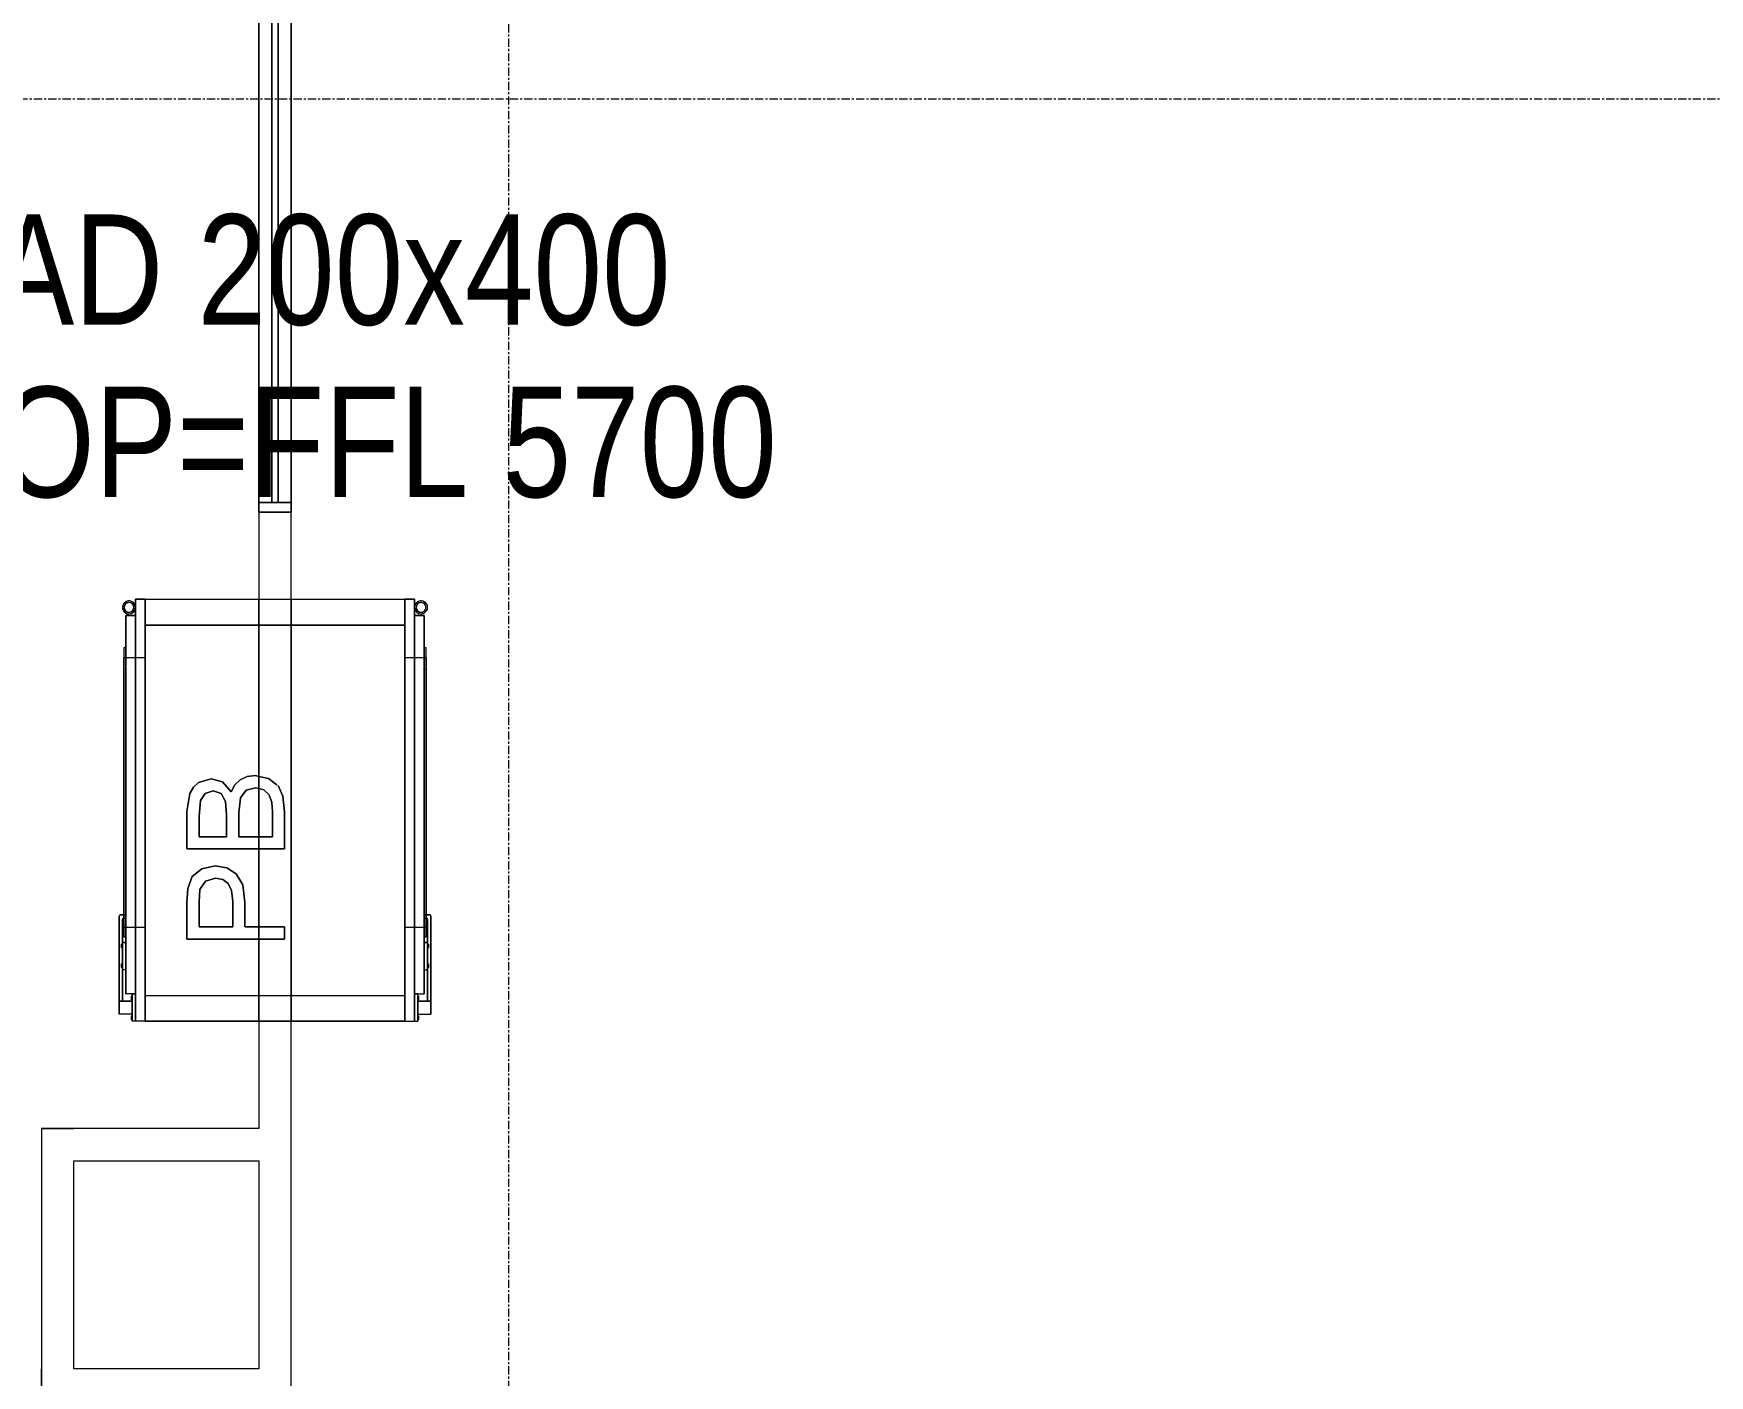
# Model space of a CAD drawing. Header units: millimetres. Extents: x -22227 to 20275, y 15053 to 61060.
# Drawn here: x -5231 to -2649, y 49472 to 51538 of the extents above; entities that cross this region are included whole.
import ezdxf

# ---------------------------------------------------------------- set-up
doc = ezdxf.new("R2010")
doc.units = ezdxf.units.MM
doc.linetypes.add('Grid Line', pattern=[22.225, 12.7, -3.175, 3.175, -3.175])
doc.layers.add('A-GLAZ', color=7, linetype='Continuous', lineweight=9, true_color=0x00007f)
for name, color, linetype, lineweight in [('A-WALL', 7, 'Continuous', 9), ('G-ANNO-TEXT', 7, 'Continuous', 9), ('S-GRID', 7, 'Continuous', 9)]:
    doc.layers.add(name, color=color, linetype=linetype, lineweight=lineweight)
doc.styles.add('Arial_5', font='arial.ttf', dxfattribs={"width": 0.8, "height": 170})

# ---------------------------------------------------------------- blocks, each defined once
blk = doc.blocks.new('AK_OViewTuongPanel - 2000x1200-V17-MẶT BẰNG HỆ THỐNG GIÓ TƯƠI')
at = {"layer": 'A-GLAZ', "color": 9, "true_color": 0xaaaad4}
for p, q in [((-1015, 25), (-1015, -25)), ((-1000, 25), (-1015, 25)), ((-1000, -25), (-1000, 25)), ((1000, 25), (-1000, 25)), ((1000, 5), (-1000, 5)), ((-1000, 5), (-1000, -5)), ((1015, 25), (1000, 25)), ((1000, 25), (1000, -25)), ((1000, -5), (1000, 5)), ((1015, -25), (1015, 25)), ((-1015, -25), (-1000, -25)), ((-1000, -5), (1000, -5)), ((-1000, -25), (1000, -25)), ((1000, -25), (1015, -25))]:
    blk.add_line(p, q, dxfattribs=at)
at = {"layer": 'A-GLAZ', "color": 7, "true_color": 0xececf5}
for p, q in [((-1015, -25), (-1015, 25)), ((-1000, -5), (-1000, 5)), ((-1000, 5), (-1000, -5)), ((1000, 5), (1000, -5)), ((1000, -5), (1000, 5)), ((1015, 25), (1015, -25))]:
    blk.add_line(p, q, dxfattribs=at)
at = {"layer": 'A-GLAZ', "color": 254, "true_color": 0xe0e0ef}
for p, q in [((-1015, 25), (-1000, 25)), ((-1000, 25), (-1000, 5)), ((1000, 25), (1015, 25)), ((1000, 5), (1000, 25)), ((-1000, -25), (-1015, -25)), ((-1000, -5), (-1000, -25)), ((1000, -25), (1000, -5)), ((1015, -25), (1000, -25))]:
    blk.add_line(p, q, dxfattribs=at)
at = {"layer": 'A-GLAZ', "color": 254, "true_color": 0xcccce5}
for p, q in [((-1000, 25), (1000, 25)), ((-1000, 5), (1000, 5)), ((1000, -5), (-1000, -5)), ((1000, -25), (-1000, -25))]:
    blk.add_line(p, q, dxfattribs=at)
blk = doc.blocks.new('Passbox - KT 500x500x400-V32-MẶT BẰNG HỆ THỐNG GIÓ TƯƠI')
at = {"layer": 'A-GLAZ', "color": 254, "true_color": 0xcccce5}
for p, q in [((-294.1, 240), (-314.1, 240)), ((-314.1, 220), (-314.1, 240)), ((-294.1, 240), (-294.1, 235)), ((-294.1, 240), (-163, 240)), ((-245.8, 235), (-294.1, 235)), ((-294.1, 235), (-294.1, 220)), ((-245.8, 235), (-203.4, 235)), ((-245.8, 230), (-245.8, 235)), ((-240.7, 236.3), (-242.1, 236.3)), ((-242.1, 236.3), (-240.7, 236.3)), ((-242.1, 235), (-242.1, 236.3)), ((-240.7, 235), (-242.1, 235)), ((-242.1, 235), (-240.7, 235)), ((-237.9, 236.3), (-240.7, 236.3)), ((-240.7, 236.3), (-237.9, 236.3)), ((-240.7, 235), (-240.7, 236.3)), ((-240.7, 235), (-240.7, 236.3)), ((-237.9, 235), (-240.7, 235)), ((-240.7, 235), (-237.9, 235)), ((-237.9, 236.3), (-236.5, 236.3)), ((-236.5, 236.3), (-237.9, 236.3)), ((-237.9, 236.3), (-237.9, 235)), ((-237.9, 235), (-237.9, 236.3)), ((-237.9, 235), (-236.5, 235)), ((-236.5, 235), (-237.9, 235)), ((-236.5, 235), (-236.5, 236.3)), ((-210.3, 236.3), (-211.8, 236.3)), ((-211.8, 236.3), (-210.3, 236.3)), ((-211.8, 235), (-211.8, 236.3)), ((-210.3, 235), (-211.8, 235)), ((-211.8, 235), (-210.3, 235)), ((-210.3, 236.3), (-207.5, 236.3)), ((-207.5, 236.3), (-210.3, 236.3)), ((-210.3, 236.3), (-210.3, 235)), ((-210.3, 235), (-210.3, 236.3)), ((-210.3, 235), (-207.5, 235)), ((-207.5, 235), (-210.3, 235)), ((-207.5, 236.3), (-206.1, 236.3)), ((-206.1, 236.3), (-207.5, 236.3)), ((-207.5, 235), (-207.5, 236.3)), ((-207.5, 235), (-207.5, 236.3)), ((-207.5, 235), (-206.1, 235)), ((-206.1, 235), (-207.5, 235)), ((-206.1, 235), (-206.1, 236.3)), ((-168, 235), (-203.4, 235)), ((-203.4, 235), (-203.4, 230)), ((-180.3, 233), (-193, 233)), ((-178.5, 233), (-180, 233)), ((-180, 233), (-178.5, 233)), ((-166.8, 233), (-177.7, 233)), ((-177.7, 233), (-166.8, 233)), ((-135, 233), (-165.2, 233)), ((-165.2, 233), (-135, 233)), ((-161, 238), (-161, 233)), ((-135, 233), (190, 233)), ((190, 233), (-135, 233)), ((220.2, 233), (190, 233)), ((190, 233), (220.2, 233)), ((232.7, 233), (221.8, 233)), ((221.8, 233), (232.7, 233)), ((235, 233), (233.5, 233)), ((233.5, 233), (235, 233)), ((235, 230.8), (235, 233)), ((248, 233), (235.3, 233)), ((-314.1, 220), (-325, 220)), ((-325, 215), (-325, 220)), ((-282.6, 215), (-325, 215)), ((-325, 200), (-325, 215)), ((-320.7, 220), (-322.1, 220)), ((-322.1, 220), (-320.7, 220)), ((-320.7, 220), (-322.1, 220)), ((-322.1, 220), (-320.7, 220)), ((-317.9, 220), (-320.7, 220)), ((-320.7, 220), (-317.9, 220)), ((-317.9, 220), (-320.7, 220)), ((-320.7, 220), (-317.9, 220)), ((-317.9, 220), (-316.5, 220)), ((-316.5, 220), (-317.9, 220)), ((-317.9, 220), (-316.5, 220)), ((-316.5, 220), (-317.9, 220)), ((-294.1, 220), (-314.1, 220)), ((-282.6, 220), (-294.1, 220)), ((-290.3, 220), (-291.8, 220)), ((-291.8, 220), (-290.3, 220)), ((-290.3, 220), (-291.8, 220)), ((-291.8, 220), (-290.3, 220)), ((-290.3, 220), (-287.5, 220)), ((-287.5, 220), (-290.3, 220)), ((-290.3, 220), (-287.5, 220)), ((-287.5, 220), (-290.3, 220)), ((-287.5, 220), (-286.1, 220)), ((-286.1, 220), (-287.5, 220)), ((-287.5, 220), (-286.1, 220)), ((-286.1, 220), (-287.5, 220)), ((-245.8, 230), (-282.6, 230)), ((-282.6, 220), (-282.6, 230)), ((-282.6, 215), (-282.6, 220)), ((300, 215), (-282.6, 215)), ((-203.4, 230), (-245.8, 230)), ((-193, 230), (-203.4, 230)), ((-195, 230), (-135, 230)), ((-195, 230), (-193, 230)), ((-180, 232.2), (-180, 200)), ((190, 230), (-135, 230)), ((190, 230), (250, 230)), ((235, 200), (235, 230)), ((248, 230), (250, 230)), ((300, 230), (248, 230)), ((300, 230), (300, 215)), ((325, 215), (300, 215)), ((325, 215), (325, 200)), ((-325, 200), (-325, 25)), ((-285, 200), (-285, 25)), ((-285, 200), (-285, 25)), ((285, 200), (285, 25)), ((285, 25), (285, 200)), ((325, 200), (325, 25)), ((-198.5, 25), (-198.5, 135.8)), ((-198.5, 135.8), (-142.7, 135.8)), ((-142.7, 135.8), (-120.2, 134.4)), ((-120.2, 134.4), (-101.9, 127.4)), ((-59.6, 25), (-59.6, 135.8)), ((-59.6, 135.8), (-2.1, 135.8)), ((-2.1, 135.8), (26, 131.4)), ((26, 131.4), (35.5, 125.8)), ((-140.8, 117), (-179.7, 117)), ((-179.7, 117), (-179.7, 65.2)), ((-121.9, 115.7), (-140.8, 117)), ((-109.2, 107.2), (-121.9, 115.7)), ((-104.4, 91.6), (-109.2, 107.2)), ((-101.9, 127.4), (-90, 112.8)), ((-90, 112.8), (-85.5, 92.3)), ((-9, 117), (-40.8, 117)), ((-40.8, 117), (-40.8, 74.6)), ((15.2, 115), (-9, 117)), ((26, 107.8), (15.2, 115)), ((29.8, 95.5), (26, 107.8)), ((35.5, 125.8), (42.7, 117.8)), ((42.7, 117.8), (48.7, 98.5)), ((-112.6, 72.1), (-106.4, 80.5)), ((-106.4, 80.5), (-104.4, 91.6)), ((-85.5, 92.3), (-88.6, 74.5)), ((13.7, 76.3), (25.8, 83.2)), ((25.8, 83.2), (29.8, 95.5)), ((43.6, 80.9), (28.3, 67.6)), ((48.7, 98.5), (43.6, 80.9)), ((-179.7, 65.2), (-140.3, 65.2)), ((-140.3, 65.2), (-123.6, 66.9)), ((-123.6, 66.9), (-112.6, 72.1)), ((-97.7, 59.7), (-114.7, 49.7)), ((-88.6, 74.5), (-97.7, 59.7)), ((-40.8, 74.6), (-6.4, 74.6)), ((-4, 55.8), (-40.8, 55.8)), ((-40.8, 55.8), (-40.8, 25)), ((-6.4, 74.6), (13.7, 76.3)), ((19.3, 53.3), (-4, 55.8)), ((30.9, 44.5), (19.3, 53.3)), ((28.3, 67.6), (39, 62)), ((39, 62), (46.9, 53.5)), ((46.9, 53.5), (51.8, 42.7)), ((-141.4, 46.4), (-179.7, 46.4)), ((-179.7, 46.4), (-179.7, 25)), ((-114.7, 49.7), (-141.4, 46.4)), ((34.5, 29.9), (30.9, 44.5)), ((33.4, 25), (34.5, 29.9)), ((51.8, 42.7), (53.4, 30.1)), ((53.4, 30.1), (52.3, 25)), ((-325, -25), (-325, 25)), ((-198.5, 25), (-198.5, -14.8)), ((-179.7, -14.8), (-179.7, 25)), ((-59.6, 25), (-59.6, -14.8)), ((-40.8, 4), (-40.8, 25)), ((-2.2, 4), (-40.8, 4)), ((11.8, 4.7), (-2.2, 4)), ((23.6, 8.8), (11.8, 4.7)), ((31.5, 17.2), (23.6, 8.8)), ((33.4, 25), (31.5, 17.2)), ((39.3, -2.9), (48.9, 9.8)), ((48.9, 9.8), (52.3, 25)), ((325, 25), (325, -25)), ((-325, -25), (-325, -200)), ((-285, -25), (-285, -200)), ((-285, -25), (-285, -200)), ((-198.5, -14.8), (-179.7, -14.8)), ((-59.6, -14.8), (-2.6, -14.8)), ((-2.6, -14.8), (21.6, -12.2)), ((21.6, -12.2), (38, -4.6)), ((285, -25), (285, -200)), ((285, -200), (285, -25)), ((325, -25), (325, -200)), ((-325, -200), (-325, -215)), ((-180, -200), (-180, -230)), ((235, -232.2), (235, -200)), ((325, -200), (325, -215)), ((-325, -215), (-282.6, -215)), ((-325, -215), (-325, -220)), ((-325, -220), (-314.1, -220)), ((-320.7, -220), (-322.1, -220)), ((-322.1, -220), (-320.7, -220)), ((-320.7, -220), (-322.1, -220)), ((-322.1, -220), (-320.7, -220)), ((-317.9, -220), (-320.7, -220)), ((-320.7, -220), (-317.9, -220)), ((-317.9, -220), (-320.7, -220)), ((-320.7, -220), (-317.9, -220)), ((-317.9, -220), (-316.5, -220)), ((-316.5, -220), (-317.9, -220)), ((-317.9, -220), (-316.5, -220)), ((-316.5, -220), (-317.9, -220)), ((-314.1, -220), (-294.1, -220)), ((-314.1, -220), (-314.1, -240)), ((-294.1, -220), (-294.1, -235)), ((-294.1, -220), (-282.6, -220)), ((-290.3, -220), (-291.8, -220)), ((-291.8, -220), (-290.3, -220)), ((-290.3, -220), (-291.8, -220)), ((-291.8, -220), (-290.3, -220)), ((-290.3, -220), (-287.5, -220)), ((-287.5, -220), (-290.3, -220)), ((-290.3, -220), (-287.5, -220)), ((-287.5, -220), (-290.3, -220)), ((-287.5, -220), (-286.1, -220)), ((-286.1, -220), (-287.5, -220)), ((-287.5, -220), (-286.1, -220)), ((-286.1, -220), (-287.5, -220)), ((-282.6, -220), (-282.6, -215)), ((-282.6, -215), (300, -215)), ((-282.6, -220), (-282.6, -230)), ((-282.6, -230), (-245.8, -230)), ((-245.8, -230), (-203.4, -230)), ((-245.8, -230), (-245.8, -235)), ((-203.4, -230), (-203.4, -235)), ((-203.4, -230), (-193, -230)), ((-193, -230), (-195, -230)), ((-135, -230), (-195, -230)), ((-180, -230.8), (-180, -233)), ((-135, -230), (190, -230)), ((250, -230), (190, -230)), ((250, -230), (248, -230)), ((248, -230), (300, -230)), ((300, -215), (300, -230)), ((300, -215), (325, -215)), ((-314.1, -240), (-294.1, -240)), ((-294.1, -235), (-245.8, -235)), ((-294.1, -235), (-294.1, -240)), ((-163, -240), (-294.1, -240)), ((-203.4, -235), (-245.8, -235)), ((-240.7, -235), (-242.1, -235)), ((-242.1, -235), (-240.7, -235)), ((-242.1, -235), (-242.1, -236.3)), ((-240.7, -236.3), (-242.1, -236.3)), ((-242.1, -236.3), (-240.7, -236.3)), ((-237.9, -235), (-240.7, -235)), ((-240.7, -235), (-237.9, -235)), ((-240.7, -235), (-240.7, -236.3)), ((-240.7, -235), (-240.7, -236.3)), ((-237.9, -236.3), (-240.7, -236.3)), ((-240.7, -236.3), (-237.9, -236.3)), ((-237.9, -235), (-236.5, -235)), ((-236.5, -235), (-237.9, -235)), ((-237.9, -236.3), (-237.9, -235)), ((-237.9, -235), (-237.9, -236.3)), ((-237.9, -236.3), (-236.5, -236.3)), ((-236.5, -236.3), (-237.9, -236.3)), ((-236.5, -235), (-236.5, -236.3)), ((-210.3, -235), (-211.8, -235)), ((-211.8, -235), (-210.3, -235)), ((-211.8, -235), (-211.8, -236.3)), ((-210.3, -236.3), (-211.8, -236.3)), ((-211.8, -236.3), (-210.3, -236.3)), ((-210.3, -235), (-207.5, -235)), ((-207.5, -235), (-210.3, -235)), ((-210.3, -236.3), (-210.3, -235)), ((-210.3, -235), (-210.3, -236.3)), ((-210.3, -236.3), (-207.5, -236.3)), ((-207.5, -236.3), (-210.3, -236.3)), ((-207.5, -235), (-206.1, -235)), ((-206.1, -235), (-207.5, -235)), ((-207.5, -235), (-207.5, -236.3)), ((-207.5, -235), (-207.5, -236.3)), ((-207.5, -236.3), (-206.1, -236.3)), ((-206.1, -236.3), (-207.5, -236.3)), ((-206.1, -235), (-206.1, -236.3)), ((-203.4, -235), (-168, -235)), ((-193, -233), (-180.3, -233)), ((-180, -233), (-178.5, -233)), ((-178.5, -233), (-180, -233)), ((-177.7, -233), (-166.8, -233)), ((-166.8, -233), (-177.7, -233)), ((-165.2, -233), (-135, -233)), ((-135, -233), (-165.2, -233)), ((-161, -233), (-161, -238)), ((190, -233), (-135, -233)), ((-135, -233), (190, -233)), ((190, -233), (220.2, -233)), ((220.2, -233), (190, -233)), ((221.8, -233), (232.7, -233)), ((232.7, -233), (221.8, -233)), ((233.5, -233), (235, -233)), ((235, -233), (233.5, -233)), ((235.3, -233), (248, -233))]:
    blk.add_line(p, q, dxfattribs=at)
at = {"layer": 'A-GLAZ', "color": 9, "true_color": 0xaaaad4}
for p, q in [((-314.1, 240), (-294.1, 240)), ((-314.1, 220), (-314.1, 240)), ((-163, 240), (-294.1, 240)), ((-294.1, 220), (-294.1, 240)), ((-294.1, 235), (-245.8, 235)), ((-245.8, 235), (-203.4, 235)), ((-245.8, 230), (-245.8, 235)), ((-240.7, 236.3), (-242.1, 236.3)), ((-242.1, 236.3), (-240.7, 236.3)), ((-242.1, 235), (-242.1, 236.3)), ((-237.9, 236.3), (-240.7, 236.3)), ((-240.7, 236.3), (-237.9, 236.3)), ((-240.7, 235), (-240.7, 236.3)), ((-240.7, 235), (-240.7, 236.3)), ((-237.9, 236.3), (-236.5, 236.3)), ((-236.5, 236.3), (-237.9, 236.3)), ((-237.9, 236.3), (-237.9, 235)), ((-237.9, 235), (-237.9, 236.3)), ((-236.5, 235), (-236.5, 236.3)), ((-210.3, 236.3), (-211.8, 236.3)), ((-211.8, 236.3), (-210.3, 236.3)), ((-211.8, 235), (-211.8, 236.3)), ((-210.3, 236.3), (-207.5, 236.3)), ((-207.5, 236.3), (-210.3, 236.3)), ((-210.3, 236.3), (-210.3, 235)), ((-210.3, 235), (-210.3, 236.3)), ((-207.5, 236.3), (-206.1, 236.3)), ((-206.1, 236.3), (-207.5, 236.3)), ((-207.5, 235), (-207.5, 236.3)), ((-207.5, 235), (-207.5, 236.3)), ((-206.1, 235), (-206.1, 236.3)), ((-203.4, 235), (-168, 235)), ((-203.4, 230), (-203.4, 235)), ((-195, 233), (-195, 230)), ((-193, 233), (-195, 233)), ((-135, 233), (-195, 233)), ((-161, 233), (-161, 238)), ((-135, 233), (190, 233)), ((250, 233), (190, 233)), ((250, 233), (248, 233)), ((250, 230), (250, 233)), ((-325, 220), (-282.6, 220)), ((-325, 215), (-325, 220)), ((-325, 215), (325, 215)), ((-325, 200), (-325, 215)), ((-320.7, 221.3), (-322.1, 221.3)), ((-322.1, 221.3), (-320.7, 221.3)), ((-320.7, 221.3), (-322.1, 221.3)), ((-322.1, 221.3), (-320.7, 221.3)), ((-322.1, 220), (-322.1, 221.3)), ((-322.1, 220), (-322.1, 221.3)), ((-317.9, 221.3), (-320.7, 221.3)), ((-320.7, 221.3), (-317.9, 221.3)), ((-317.9, 221.3), (-320.7, 221.3)), ((-320.7, 221.3), (-317.9, 221.3)), ((-320.7, 220), (-320.7, 221.3)), ((-320.7, 220), (-320.7, 221.3)), ((-320.7, 220), (-320.7, 221.3)), ((-320.7, 220), (-320.7, 221.3)), ((-317.9, 221.3), (-316.5, 221.3)), ((-316.5, 221.3), (-317.9, 221.3)), ((-317.9, 221.3), (-316.5, 221.3)), ((-316.5, 221.3), (-317.9, 221.3)), ((-317.9, 221.3), (-317.9, 220)), ((-317.9, 220), (-317.9, 221.3)), ((-317.9, 221.3), (-317.9, 220)), ((-317.9, 220), (-317.9, 221.3)), ((-316.5, 220), (-316.5, 221.3)), ((-316.5, 220), (-316.5, 221.3)), ((-290.3, 221.3), (-291.8, 221.3)), ((-291.8, 221.3), (-290.3, 221.3)), ((-290.3, 221.3), (-291.8, 221.3)), ((-291.8, 221.3), (-290.3, 221.3)), ((-291.8, 220), (-291.8, 221.3)), ((-291.8, 220), (-291.8, 221.3)), ((-290.3, 221.3), (-287.5, 221.3)), ((-287.5, 221.3), (-290.3, 221.3)), ((-290.3, 221.3), (-287.5, 221.3)), ((-287.5, 221.3), (-290.3, 221.3)), ((-290.3, 221.3), (-290.3, 220)), ((-290.3, 220), (-290.3, 221.3)), ((-290.3, 221.3), (-290.3, 220)), ((-290.3, 220), (-290.3, 221.3)), ((-287.5, 221.3), (-286.1, 221.3)), ((-286.1, 221.3), (-287.5, 221.3)), ((-287.5, 221.3), (-286.1, 221.3)), ((-286.1, 221.3), (-287.5, 221.3)), ((-287.5, 220), (-287.5, 221.3)), ((-287.5, 220), (-287.5, 221.3)), ((-287.5, 220), (-287.5, 221.3)), ((-287.5, 220), (-287.5, 221.3)), ((-286.1, 220), (-286.1, 221.3)), ((-286.1, 220), (-286.1, 221.3)), ((-282.6, 230), (300, 230)), ((-282.6, 215), (-282.6, 230)), ((300, 215), (300, 230)), ((325, 200), (325, 215)), ((325, 200), (-325, 200)), ((-325, 25), (-325, 200)), ((-325, 200), (325, 200)), ((325, 200), (325, 25)), ((-142.7, 135.8), (-198.5, 135.8)), ((-198.5, 135.8), (-198.5, 25)), ((-120.2, 134.4), (-142.7, 135.8)), ((-101.9, 127.4), (-120.2, 134.4)), ((-2.1, 135.8), (-59.6, 135.8)), ((-59.6, 135.8), (-59.6, 25)), ((26, 131.4), (-2.1, 135.8)), ((35.5, 125.8), (26, 131.4)), ((-179.7, 65.2), (-179.7, 117)), ((-179.7, 117), (-140.8, 117)), ((-140.8, 117), (-121.9, 115.7)), ((-121.9, 115.7), (-109.2, 107.2)), ((-109.2, 107.2), (-104.4, 91.6)), ((-90, 112.8), (-101.9, 127.4)), ((-85.5, 92.3), (-90, 112.8)), ((-40.8, 74.6), (-40.8, 117)), ((-40.8, 117), (-9, 117)), ((-9, 117), (15.2, 115)), ((15.2, 115), (26, 107.8)), ((26, 107.8), (29.8, 95.5)), ((42.7, 117.8), (35.5, 125.8)), ((48.7, 98.5), (42.7, 117.8)), ((-106.4, 80.5), (-112.6, 72.1)), ((-104.4, 91.6), (-106.4, 80.5)), ((-88.6, 74.5), (-85.5, 92.3)), ((25.8, 83.2), (13.7, 76.3)), ((29.8, 95.5), (25.8, 83.2)), ((28.3, 67.6), (43.6, 80.9)), ((43.6, 80.9), (48.7, 98.5)), ((-140.3, 65.2), (-179.7, 65.2)), ((-123.6, 66.9), (-140.3, 65.2)), ((-112.6, 72.1), (-123.6, 66.9)), ((-114.7, 49.7), (-97.7, 59.7)), ((-97.7, 59.7), (-88.6, 74.5)), ((-6.4, 74.6), (-40.8, 74.6)), ((-40.8, 25), (-40.8, 55.8)), ((-40.8, 55.8), (-4, 55.8)), ((13.7, 76.3), (-6.4, 74.6)), ((-4, 55.8), (19.3, 53.3)), ((19.3, 53.3), (30.9, 44.5)), ((39, 62), (28.3, 67.6)), ((46.9, 53.5), (39, 62)), ((51.8, 42.7), (46.9, 53.5)), ((-179.7, 25), (-179.7, 46.4)), ((-179.7, 46.4), (-141.4, 46.4)), ((-141.4, 46.4), (-114.7, 49.7)), ((30.9, 44.5), (34.5, 29.9)), ((34.5, 29.9), (33.4, 25)), ((53.4, 30.1), (51.8, 42.7)), ((52.3, 25), (53.4, 30.1)), ((-325, -200), (-325, -25)), ((325, -25), (325, -200)), ((-325, -200), (325, -200)), ((-325, -200), (-325, -215)), ((325, -200), (-325, -200)), ((325, -215), (325, -200)), ((-325, -215), (-325, -220)), ((325, -215), (-325, -215)), ((-282.6, -220), (-325, -220)), ((-322.1, -220), (-322.1, -221.3)), ((-322.1, -220), (-322.1, -221.3)), ((-320.7, -221.3), (-322.1, -221.3)), ((-322.1, -221.3), (-320.7, -221.3)), ((-320.7, -221.3), (-322.1, -221.3)), ((-322.1, -221.3), (-320.7, -221.3)), ((-320.7, -220), (-320.7, -221.3)), ((-320.7, -220), (-320.7, -221.3)), ((-320.7, -220), (-320.7, -221.3)), ((-320.7, -220), (-320.7, -221.3)), ((-317.9, -221.3), (-320.7, -221.3)), ((-320.7, -221.3), (-317.9, -221.3)), ((-317.9, -221.3), (-320.7, -221.3)), ((-320.7, -221.3), (-317.9, -221.3)), ((-317.9, -221.3), (-317.9, -220)), ((-317.9, -220), (-317.9, -221.3)), ((-317.9, -221.3), (-317.9, -220)), ((-317.9, -220), (-317.9, -221.3)), ((-317.9, -221.3), (-316.5, -221.3)), ((-316.5, -221.3), (-317.9, -221.3)), ((-317.9, -221.3), (-316.5, -221.3)), ((-316.5, -221.3), (-317.9, -221.3)), ((-316.5, -220), (-316.5, -221.3)), ((-316.5, -220), (-316.5, -221.3)), ((-314.1, -220), (-314.1, -240)), ((-294.1, -240), (-294.1, -220)), ((-291.8, -220), (-291.8, -221.3)), ((-291.8, -220), (-291.8, -221.3)), ((-290.3, -221.3), (-291.8, -221.3)), ((-291.8, -221.3), (-290.3, -221.3)), ((-290.3, -221.3), (-291.8, -221.3)), ((-291.8, -221.3), (-290.3, -221.3)), ((-290.3, -221.3), (-290.3, -220)), ((-290.3, -220), (-290.3, -221.3)), ((-290.3, -221.3), (-290.3, -220)), ((-290.3, -220), (-290.3, -221.3)), ((-290.3, -221.3), (-287.5, -221.3)), ((-287.5, -221.3), (-290.3, -221.3)), ((-290.3, -221.3), (-287.5, -221.3)), ((-287.5, -221.3), (-290.3, -221.3)), ((-287.5, -220), (-287.5, -221.3)), ((-287.5, -220), (-287.5, -221.3)), ((-287.5, -220), (-287.5, -221.3)), ((-287.5, -220), (-287.5, -221.3)), ((-287.5, -221.3), (-286.1, -221.3)), ((-286.1, -221.3), (-287.5, -221.3)), ((-287.5, -221.3), (-286.1, -221.3)), ((-286.1, -221.3), (-287.5, -221.3)), ((-286.1, -220), (-286.1, -221.3)), ((-286.1, -220), (-286.1, -221.3)), ((-282.6, -215), (-282.6, -230)), ((300, -230), (-282.6, -230)), ((-245.8, -230), (-245.8, -235)), ((-203.4, -235), (-203.4, -230)), ((-195, -230), (-195, -233)), ((250, -233), (250, -230)), ((300, -230), (300, -215)), ((-294.1, -240), (-314.1, -240)), ((-245.8, -235), (-294.1, -235)), ((-294.1, -240), (-163, -240)), ((-203.4, -235), (-245.8, -235)), ((-242.1, -235), (-242.1, -236.3)), ((-240.7, -236.3), (-242.1, -236.3)), ((-242.1, -236.3), (-240.7, -236.3)), ((-240.7, -235), (-240.7, -236.3)), ((-240.7, -235), (-240.7, -236.3)), ((-237.9, -236.3), (-240.7, -236.3)), ((-240.7, -236.3), (-237.9, -236.3)), ((-237.9, -236.3), (-237.9, -235)), ((-237.9, -235), (-237.9, -236.3)), ((-237.9, -236.3), (-236.5, -236.3)), ((-236.5, -236.3), (-237.9, -236.3)), ((-236.5, -235), (-236.5, -236.3)), ((-211.8, -235), (-211.8, -236.3)), ((-210.3, -236.3), (-211.8, -236.3)), ((-211.8, -236.3), (-210.3, -236.3)), ((-210.3, -236.3), (-210.3, -235)), ((-210.3, -235), (-210.3, -236.3)), ((-210.3, -236.3), (-207.5, -236.3)), ((-207.5, -236.3), (-210.3, -236.3)), ((-207.5, -235), (-207.5, -236.3)), ((-207.5, -235), (-207.5, -236.3)), ((-207.5, -236.3), (-206.1, -236.3)), ((-206.1, -236.3), (-207.5, -236.3)), ((-206.1, -235), (-206.1, -236.3)), ((-168, -235), (-203.4, -235)), ((-195, -233), (-135, -233)), ((-195, -233), (-193, -233)), ((-161, -238), (-161, -233)), ((190, -233), (-135, -233)), ((190, -233), (250, -233)), ((248, -233), (250, -233))]:
    blk.add_line(p, q, dxfattribs=at)
at = {"layer": 'A-GLAZ', "color": 254, "true_color": 0xe0e0ef}
for p, q in [((-294.1, 235), (-294.1, 240)), ((-294.1, 240), (-294.1, 235)), ((-203.4, 235), (-245.8, 235)), ((-203.4, 235), (-245.8, 235)), ((-240.7, 235), (-242.1, 235)), ((-242.1, 235), (-240.7, 235)), ((-237.9, 235), (-240.7, 235)), ((-240.7, 235), (-237.9, 235)), ((-237.9, 235), (-236.5, 235)), ((-236.5, 235), (-237.9, 235)), ((-210.3, 235), (-211.8, 235)), ((-211.8, 235), (-210.3, 235)), ((-210.3, 235), (-207.5, 235)), ((-207.5, 235), (-210.3, 235)), ((-207.5, 235), (-206.1, 235)), ((-206.1, 235), (-207.5, 235)), ((-178.5, 233), (-180, 233)), ((-180, 233), (-178.5, 233)), ((-174, 233), (-177.7, 233)), ((-177.7, 233), (-166.8, 233)), ((-174.2, 233), (-177.4, 233)), ((-166.8, 233), (-174, 233)), ((-166, 232.8), (-166, 230)), ((-166, 230), (-166, 232.8)), ((-146.6, 233), (-161.2, 233)), ((-161.2, 233), (-146.6, 233)), ((-161, 230.8), (-161, 233)), ((-135, 233), (-146.6, 233)), ((-146.6, 233), (-135, 233)), ((190, 233), (-135, 233)), ((-135, 233), (190, 233)), ((201.6, 233), (190, 233)), ((190, 233), (220.2, 233)), ((212.5, 233), (201.6, 233)), ((220.2, 233), (212.5, 233)), ((229, 233), (221.8, 233)), ((221.8, 233), (229, 233)), ((232.7, 233), (229, 233)), ((229, 233), (232.7, 233)), ((232.4, 233), (229.2, 233)), ((235, 233), (233.5, 233)), ((233.5, 233), (235, 233)), ((-325, 215), (-282.6, 215)), ((-180, 215), (-325, 215)), ((-314.1, 220), (-294.1, 220)), ((-294.1, 220), (-314.1, 220)), ((-282.6, 220), (-282.6, 215)), ((-282.6, 215), (-282.6, 220)), ((-282.6, 215), (-180, 215)), ((-245.8, 230), (-203.4, 230)), ((-203.4, 230), (-245.8, 230)), ((-193, 230), (-187, 230)), ((-180, 230), (-193, 230)), ((-187, 230), (-180.3, 230)), ((-178.5, 230), (-180, 230)), ((-180, 230), (-178.5, 230)), ((-178.5, 215), (-180, 215)), ((-180, 215), (-178.5, 215)), ((-174, 215), (-178.5, 215)), ((-178.5, 215), (-174, 215)), ((-166.8, 230), (-177.7, 230)), ((-177.7, 230), (-174, 230)), ((-174, 230), (-166.8, 230)), ((-157.5, 215), (-174, 215)), ((-174, 215), (-166.8, 215)), ((-166.8, 215), (-146.6, 215)), ((-157.5, 230), (-165.2, 230)), ((-165.2, 230), (-146.6, 230)), ((-146.6, 230), (-157.5, 230)), ((-146.6, 215), (-157.5, 215)), ((-135, 230), (-146.6, 230)), ((-146.6, 230), (-135, 230)), ((-135, 215), (-146.6, 215)), ((-146.6, 215), (-135, 215)), ((-135, 230), (190, 230)), ((190, 230), (-135, 230)), ((-135, 215), (190, 215)), ((190, 215), (-135, 215)), ((212.5, 230), (190, 230)), ((190, 230), (220.2, 230)), ((201.6, 215), (190, 215)), ((190, 215), (201.6, 215)), ((212.5, 215), (201.6, 215)), ((201.6, 215), (212.5, 215)), ((220.2, 230), (212.5, 230)), ((221.8, 215), (212.5, 215)), ((212.5, 215), (221.8, 215)), ((232.7, 230), (221.8, 230)), ((221.8, 230), (229, 230)), ((233.5, 215), (221.8, 215)), ((221.8, 215), (229, 215)), ((229, 230), (232.7, 230)), ((229, 215), (235, 215)), ((235, 230), (233.5, 230)), ((233.5, 230), (235, 230)), ((235, 215), (233.5, 215)), ((248, 230), (235, 230)), ((235, 215), (300, 215)), ((300, 215), (235, 215)), ((235.3, 230), (248, 230)), ((-325, 200), (-285, 200)), ((-325, 200), (-285, 200)), ((285, 200), (-285, 200)), ((-180, 200), (-285, 200)), ((-180, 200), (-178.5, 200)), ((-178.5, 200), (-180, 200)), ((-178.5, 200), (-174, 200)), ((-166.8, 200), (-178.5, 200)), ((-174, 200), (-166.8, 200)), ((-166.8, 200), (-135, 200)), ((-157.5, 200), (-166.8, 200)), ((-146.6, 200), (-157.5, 200)), ((-135, 200), (-146.6, 200)), ((190, 200), (-135, 200)), ((-135, 200), (190, 200)), ((190, 200), (201.6, 200)), ((201.6, 200), (190, 200)), ((201.6, 200), (212.5, 200)), ((212.5, 200), (201.6, 200)), ((212.5, 200), (229, 200)), ((229, 200), (212.5, 200)), ((229, 200), (235, 200)), ((233.5, 200), (229, 200)), ((235, 200), (233.5, 200)), ((285, 200), (235, 200)), ((285, 200), (325, 200)), ((285, 200), (325, 200)), ((-325, 25), (-325, -25)), ((-285, 25), (-285, -25)), ((-285, 25), (-285, -25)), ((-198.5, -14.8), (-198.5, 25)), ((-179.7, 25), (-179.7, -14.8)), ((-59.6, -14.8), (-59.6, 25)), ((-40.8, 25), (-40.8, 4)), ((-40.8, 4), (-2.2, 4)), ((-2.2, 4), (11.8, 4.7)), ((11.8, 4.7), (23.6, 8.8)), ((23.6, 8.8), (31.5, 17.2)), ((31.5, 17.2), (33.4, 25)), ((48.9, 9.8), (39.3, -2.9)), ((52.3, 25), (48.9, 9.8)), ((285, 25), (285, -25)), ((285, -25), (285, 25)), ((325, 25), (325, -25)), ((-179.7, -14.8), (-198.5, -14.8)), ((-2.6, -14.8), (-59.6, -14.8)), ((21.6, -12.2), (-2.6, -14.8)), ((38, -4.6), (21.6, -12.2)), ((-285, -200), (-325, -200)), ((-325, -200), (-285, -200)), ((-285, -200), (285, -200)), ((-180, -200), (-285, -200)), ((-178.5, -200), (-180, -200)), ((-180, -200), (-146.6, -200)), ((-135, -200), (-178.5, -200)), ((-146.6, -200), (-135, -200)), ((-135, -200), (190, -200)), ((190, -200), (-135, -200)), ((235, -200), (190, -200)), ((190, -200), (233.5, -200)), ((233.5, -200), (235, -200)), ((285, -200), (235, -200)), ((325, -200), (285, -200)), ((285, -200), (325, -200)), ((-282.6, -215), (-325, -215)), ((-325, -215), (-180, -215)), ((-294.1, -220), (-314.1, -220)), ((-314.1, -220), (-294.1, -220)), ((-282.6, -215), (-282.6, -220)), ((-180, -215), (-282.6, -215)), ((-282.6, -215), (-282.6, -220)), ((-203.4, -230), (-245.8, -230)), ((-245.8, -230), (-203.4, -230)), ((-180.3, -230), (-193, -230)), ((-193, -230), (-180, -230)), ((-180, -215), (-135, -215)), ((-178.5, -215), (-180, -215)), ((-180, -230), (-178.5, -230)), ((-178.5, -230), (-180, -230)), ((-174, -215), (-178.5, -215)), ((-177.7, -230), (-174, -230)), ((-166.8, -230), (-177.7, -230)), ((-166.8, -215), (-174, -215)), ((-174, -230), (-166.8, -230)), ((-157.5, -215), (-166.8, -215)), ((-166, -233), (-166, -230.2)), ((-166, -230.2), (-166, -233)), ((-165.2, -230), (-135, -230)), ((-135, -230), (-165.2, -230)), ((-161, -232.2), (-161, -230)), ((-146.6, -215), (-157.5, -215)), ((-135, -215), (-146.6, -215)), ((190, -215), (-135, -215)), ((-135, -215), (190, -215)), ((190, -230), (-135, -230)), ((-135, -230), (190, -230)), ((190, -215), (235, -215)), ((229, -215), (190, -215)), ((190, -230), (220.2, -230)), ((201.6, -230), (190, -230)), ((212.5, -230), (201.6, -230)), ((220.2, -230), (212.5, -230)), ((221.8, -230), (229, -230)), ((232.7, -230), (221.8, -230)), ((233.5, -215), (229, -215)), ((229, -230), (232.7, -230)), ((235, -215), (233.5, -215)), ((233.5, -230), (235, -230)), ((235, -230), (233.5, -230)), ((300, -215), (235, -215)), ((235, -215), (300, -215)), ((235, -230), (248, -230)), ((248, -230), (235.3, -230)), ((-294.1, -240), (-294.1, -235)), ((-294.1, -235), (-294.1, -240)), ((-245.8, -235), (-203.4, -235)), ((-245.8, -235), (-203.4, -235)), ((-240.7, -235), (-242.1, -235)), ((-242.1, -235), (-240.7, -235)), ((-237.9, -235), (-240.7, -235)), ((-240.7, -235), (-237.9, -235)), ((-237.9, -235), (-236.5, -235)), ((-236.5, -235), (-237.9, -235)), ((-210.3, -235), (-211.8, -235)), ((-211.8, -235), (-210.3, -235)), ((-210.3, -235), (-207.5, -235)), ((-207.5, -235), (-210.3, -235)), ((-207.5, -235), (-206.1, -235)), ((-206.1, -235), (-207.5, -235)), ((-180, -233), (-178.5, -233)), ((-178.5, -233), (-180, -233)), ((-177.7, -233), (-166.8, -233)), ((-166.8, -233), (-177.7, -233)), ((-177.4, -233), (-174.2, -233)), ((-161.2, -233), (-135, -233)), ((-135, -233), (-161.2, -233)), ((-135, -233), (190, -233)), ((190, -233), (-135, -233)), ((190, -233), (220.2, -233)), ((201.6, -233), (190, -233)), ((220.2, -233), (201.6, -233)), ((221.8, -233), (232.7, -233)), ((232.7, -233), (221.8, -233)), ((229.2, -233), (232.4, -233)), ((233.5, -233), (235, -233)), ((235, -233), (233.5, -233))]:
    blk.add_line(p, q, dxfattribs=at)
at = {"layer": 'A-GLAZ', "color": 7, "true_color": 0xececf5}
for p, q in [((-167, 233), (-174.2, 233)), ((-161.2, 233), (-165.2, 233)), ((-165.2, 233), (-161.2, 233)), ((-150.5, 233), (-161.2, 233)), ((-161, 233), (-161, 230.8)), ((-135, 233), (-150.5, 233)), ((190, 233), (-135, 233)), ((205.5, 233), (190, 233)), ((220, 233), (205.5, 233)), ((229.2, 233), (222, 233)), ((-178.5, 230), (-180, 230)), ((-180, 230), (-178.5, 230)), ((-135, 215), (-178.5, 215)), ((-178.5, 215), (-174, 215)), ((-174.5, 230), (-177.7, 230)), ((-177.7, 230), (-174.5, 230)), ((-167.6, 230), (-174, 230)), ((-174, 230), (-167.6, 230)), ((-174, 215), (-166.8, 215)), ((-166.8, 215), (-157.5, 215)), ((-158.4, 230), (-165.2, 230)), ((-165.2, 230), (-158.4, 230)), ((-165, 230), (-161, 230)), ((-161, 230), (-165, 230)), ((-147.7, 230), (-157.5, 230)), ((-157.5, 230), (-147.7, 230)), ((-157.5, 215), (-146.6, 215)), ((-136.1, 230), (-146.6, 230)), ((-146.6, 230), (-136.1, 230)), ((-146.6, 215), (-135, 215)), ((190, 230), (-135, 230)), ((-135, 230), (190, 230)), ((190, 215), (-135, 215)), ((-135, 215), (190, 215)), ((200.6, 230), (190, 230)), ((190, 230), (200.6, 230)), ((201.6, 215), (190, 215)), ((190, 215), (201.6, 215)), ((211.6, 230), (201.6, 230)), ((201.6, 230), (211.6, 230)), ((212.5, 215), (201.6, 215)), ((201.6, 215), (212.5, 215)), ((220.2, 230), (212.5, 230)), ((212.5, 230), (220.2, 230)), ((221.8, 215), (212.5, 215)), ((212.5, 215), (221.8, 215)), ((228.4, 230), (221.8, 230)), ((221.8, 230), (228.4, 230)), ((229, 215), (221.8, 215)), ((221.8, 215), (229, 215)), ((232.7, 230), (229, 230)), ((229, 230), (232.7, 230)), ((233.5, 215), (229, 215)), ((229, 215), (233.5, 215)), ((235, 230), (233.5, 230)), ((233.5, 230), (235, 230)), ((-285, 200), (-180, 200)), ((-285, 200), (-180, 200)), ((-180, 200), (-178.5, 200)), ((-178.5, 200), (-180, 200)), ((-178.5, 200), (-174, 200)), ((-174, 200), (-178.5, 200)), ((-174, 200), (-166.8, 200)), ((-166.8, 200), (-174, 200)), ((-166.8, 200), (-157.5, 200)), ((-157.5, 200), (-166.8, 200)), ((-157.5, 200), (-135, 200)), ((-146.6, 200), (-157.5, 200)), ((-135, 200), (-146.6, 200)), ((-135, 200), (190, 200)), ((190, 200), (-135, 200)), ((190, 200), (229, 200)), ((201.6, 200), (190, 200)), ((212.5, 200), (201.6, 200)), ((221.8, 200), (212.5, 200)), ((229, 200), (221.8, 200)), ((229, 200), (233.5, 200)), ((233.5, 200), (229, 200)), ((233.5, 200), (235, 200)), ((235, 200), (233.5, 200)), ((235, 200), (285, 200)), ((235, 200), (285, 200)), ((-180, -200), (-285, -200)), ((-285, -200), (-180, -200)), ((-178.5, -200), (-180, -200)), ((-180, -200), (-146.6, -200)), ((-174, -200), (-178.5, -200)), ((-166.8, -200), (-174, -200)), ((-135, -200), (-166.8, -200)), ((-146.6, -200), (-135, -200)), ((190, -200), (-135, -200)), ((-135, -200), (190, -200)), ((201.6, -200), (190, -200)), ((190, -200), (235, -200)), ((235, -200), (201.6, -200)), ((285, -200), (235, -200)), ((235, -200), (285, -200)), ((-180, -230), (-178.5, -230)), ((-178.5, -230), (-180, -230)), ((-178.5, -215), (-135, -215)), ((-174, -215), (-178.5, -215)), ((-177.7, -230), (-174, -230)), ((-174, -230), (-177.7, -230)), ((-166.8, -215), (-174, -215)), ((-173.4, -230), (-166.8, -230)), ((-166.8, -230), (-173.4, -230)), ((-135, -215), (-166.8, -215)), ((-165.2, -230), (-157.5, -230)), ((-157.5, -230), (-165.2, -230)), ((-165, -230), (-161, -230)), ((-161, -230), (-165, -230)), ((-161, -230), (-161, -232.2)), ((-156.6, -230), (-146.6, -230)), ((-146.6, -230), (-156.6, -230)), ((-145.6, -230), (-135, -230)), ((-135, -230), (-145.6, -230)), ((-135, -215), (190, -215)), ((190, -215), (-135, -215)), ((-135, -230), (190, -230)), ((190, -230), (-135, -230)), ((190, -215), (201.6, -215)), ((229, -215), (190, -215)), ((191.1, -230), (201.6, -230)), ((201.6, -230), (191.1, -230)), ((201.6, -215), (212.5, -215)), ((202.7, -230), (212.5, -230)), ((212.5, -230), (202.7, -230)), ((212.5, -215), (221.8, -215)), ((213.4, -230), (220.2, -230)), ((220.2, -230), (213.4, -230)), ((221.8, -215), (233.5, -215)), ((222.6, -230), (229, -230)), ((229, -230), (222.6, -230)), ((233.5, -215), (229, -215)), ((229.5, -230), (232.7, -230)), ((232.7, -230), (229.5, -230)), ((233.5, -230), (235, -230)), ((235, -230), (233.5, -230)), ((-174.2, -233), (-167, -233)), ((-165.2, -233), (-161.2, -233)), ((-161.2, -233), (-165.2, -233)), ((-161.2, -233), (-135, -233)), ((-135, -233), (190, -233)), ((190, -233), (220, -233)), ((222, -233), (229.2, -233))]:
    blk.add_line(p, q, dxfattribs=at)
at = {"layer": 'A-GLAZ', "color": 7, "true_color": 0xf3f3f9}
for p, q in [((-161.2, 233), (-165, 233)), ((-178.5, 215), (-180, 215)), ((-180, 215), (-178.5, 215)), ((-177.4, 230), (-174.6, 230)), ((-174.4, 230), (-177.4, 230)), ((232.4, 230), (229, 230)), ((229.2, 230), (232.4, 230)), ((235, 215), (233.5, 215)), ((233.5, 215), (235, 215)), ((233.5, 200), (-178.5, 200)), ((233.5, -200), (-178.5, -200)), ((-180, -215), (-178.5, -215)), ((-178.5, -215), (-180, -215)), ((-174.2, -230), (-177.4, -230)), ((-177.4, -230), (-174, -230)), ((229.4, -230), (232.4, -230)), ((232.4, -230), (229.6, -230)), ((233.5, -215), (235, -215)), ((235, -215), (233.5, -215)), ((-165, -233), (-161.2, -233))]:
    blk.add_line(p, q, dxfattribs=at)
at = {"layer": 'A-GLAZ', "color": 7, "true_color": 0xf7f7fb}
for p, q in [((-178.5, 215), (233.5, 215)), ((233.5, 215), (-178.5, 215)), ((-174.2, 230), (-167.7, 230)), ((-167.5, 230), (-174, 230)), ((-165, 230), (-158.5, 230)), ((-158.3, 230), (-165, 230)), ((-157.7, 230), (-150.5, 230)), ((-147.6, 230), (-157.5, 230)), ((-150.5, 230), (-147.7, 230)), ((-146.7, 230), (-136.1, 230)), ((-136.1, 230), (-146.6, 230)), ((-135, 230), (190, 230)), ((200.6, 230), (-135, 230)), ((190, 230), (200.7, 230)), ((211.5, 230), (201.6, 230)), ((201.7, 230), (205.5, 230)), ((205.5, 230), (211.7, 230)), ((220, 230), (212.5, 230)), ((212.7, 230), (220, 230)), ((228.3, 230), (221.8, 230)), ((222, 230), (228.6, 230)), ((-178.5, 200), (233.5, 200)), ((-178.5, 200), (233.5, 200)), ((233.5, -200), (-178.5, -200)), ((-178.5, -200), (233.5, -200)), ((233.5, -215), (-178.5, -215)), ((-178.5, -215), (233.5, -215)), ((-167, -230), (-173.6, -230)), ((-173.3, -230), (-166.8, -230)), ((-157.7, -230), (-165, -230)), ((-165, -230), (-157.5, -230)), ((-150.5, -230), (-156.7, -230)), ((-156.5, -230), (-146.6, -230)), ((-146.7, -230), (-150.5, -230)), ((-135, -230), (-145.7, -230)), ((-145.6, -230), (190, -230)), ((190, -230), (-135, -230)), ((201.7, -230), (191.1, -230)), ((191.1, -230), (201.6, -230)), ((202.6, -230), (212.5, -230)), ((212.7, -230), (202.7, -230)), ((213.3, -230), (220, -230)), ((220, -230), (213.5, -230)), ((222.5, -230), (229, -230)), ((229.2, -230), (222.7, -230))]:
    blk.add_line(p, q, dxfattribs=at)
at = {"layer": 'A-GLAZ', "color": 9, "true_color": 0xaaaad4}
for centre, radius, start, end in [((-168, 233), 2, 0, 90), ((-168, 233), 2, 15, 75), ((-163, 238), 2, 360, 90), ((312.5, 225), 10, 0, 180), ((312.5, 225), 10, 15, 150), ((312.5, 225), 10, 15, 150), ((312.5, 225), 10, 15, 150), ((312.5, 225), 7.5, 0, 180), ((312.5, 225), 10, 166.6801, 180), ((312.5, 225), 10, 166.6801, 180), ((312.5, 225), 10, 166.6801, 180), ((312.5, 225), 10, 180, 360), ((312.5, 225), 10, 180, 330), ((312.5, 225), 10, 180, 330), ((312.5, 225), 10, 180, 330), ((312.5, 225), 7.5, 180, 360), ((312.5, 225), 10, 0, 13.3199), ((312.5, 225), 10, 0, 13.3199), ((312.5, 225), 10, 0, 13.3199), ((312.5, 225), 10, 345, 360), ((312.5, 225), 10, 345, 360), ((312.5, 225), 10, 345, 360), ((312.5, -225), 10, 30, 180), ((312.5, -225), 10, 30, 180), ((312.5, -225), 10, 30, 180), ((312.5, -225), 10, 0, 180), ((312.5, -225), 10, 180, 195), ((312.5, -225), 10, 180, 195), ((312.5, -225), 10, 180, 195), ((312.5, -225), 10, 180, 360), ((312.5, -225), 10, 210, 0), ((312.5, -225), 10, 210, 360), ((312.5, -225), 10, 210, 0), ((312.5, -225), 7.5, 0, 180), ((312.5, -225), 7.5, 180, 360), ((312.5, -225), 10, 0, 15), ((312.5, -225), 10, 0, 15), ((312.5, -225), 10, 0, 15), ((-168, -233), 2, 270, 0), ((-168, -233), 2, 285, 345), ((-163, -238), 2, 270, 0)]:
    blk.add_arc(centre, radius, start, end, dxfattribs=at)
at = {"layer": 'A-GLAZ', "color": 254, "true_color": 0xcccce5}
for centre, radius, start, end in [((-168, 233), 2, 75, 90), ((-168, 233), 2, 0, 15), ((-163, 238), 2, 0, 90), ((312.5, 225), 7.5, 90, 120), ((312.5, 225), 7.5, 90, 120), ((312.5, 225), 10, 150, 165), ((312.5, 225), 10, 150, 165), ((312.5, 225), 7.5, 165, 180), ((312.5, 225), 7.5, 165, 180), ((312.5, 225), 7.5, 180, 210), ((312.5, 225), 7.5, 180, 210), ((312.5, 225), 7.5, 225, 315), ((312.5, 225), 7.5, 225, 315), ((312.5, 225), 7.5, 0, 15), ((312.5, 225), 7.5, 0, 15), ((312.5, 225), 7.5, 345, 360), ((312.5, 225), 7.5, 345, 360), ((312.5, 225), 10, 330, 345), ((312.5, 225), 10, 330, 345), ((312.5, 225), 10, 13.3199, 15), ((312.5, 225), 10, 13.3199, 15), ((312.5, -225), 10, 195, 210), ((312.5, -225), 10, 195, 210), ((312.5, -225), 7.5, 165, 180), ((312.5, -225), 7.5, 165, 180), ((312.5, -225), 7.5, 180, 195), ((312.5, -225), 7.5, 180, 195), ((312.5, -225), 7.5, 240, 270), ((312.5, -225), 7.5, 240, 270), ((312.5, -225), 7.5, 0, 15), ((312.5, -225), 7.5, 0, 15), ((312.5, -225), 7.5, 345, 360), ((312.5, -225), 7.5, 345, 0), ((312.5, -225), 10, 15, 30), ((312.5, -225), 10, 15, 30), ((-168, -233), 2, 270, 285), ((-168, -233), 2, 345, 0), ((-163, -238), 2, 270, 0)]:
    blk.add_arc(centre, radius, start, end, dxfattribs=at)
at = {"layer": 'A-GLAZ', "color": 254, "true_color": 0xe0e0ef}
for centre, radius, start, end in [((312.5, 225), 7.5, 90, 120), ((312.5, 225), 7.5, 15, 90), ((312.5, 225), 7.5, 15, 90), ((312.5, 225), 10, 150, 165), ((312.5, 225), 10, 165, 166.6801), ((312.5, 225), 10, 165, 166.6801), ((312.5, 225), 7.5, 165, 180), ((312.5, 225), 7.5, 180, 210), ((312.5, 225), 7.5, 135, 162.0334), ((312.5, 225), 7.5, 150, 162.0334), ((312.5, 225), 7.5, 135, 150), ((312.5, 225), 7.5, 210, 225), ((312.5, 225), 7.5, 210, 225), ((312.5, 225), 7.5, 225, 240), ((312.5, 225), 7.5, 240, 255), ((312.5, 225), 7.5, 255, 285), ((312.5, 225), 7.5, 285, 300), ((312.5, 225), 7.5, 300, 315), ((312.5, 225), 7.5, 315, 345), ((312.5, 225), 7.5, 315, 330), ((312.5, 225), 7.5, 330, 345), ((312.5, 225), 7.5, 0, 15), ((312.5, 225), 7.5, 345, 360), ((312.5, 225), 10, 330, 345), ((312.5, 225), 10, 13.3199, 15), ((312.5, -225), 10, 195, 210), ((312.5, -225), 7.5, 165, 180), ((312.5, -225), 7.5, 180, 195), ((312.5, -225), 7.5, 45, 165), ((312.5, -225), 7.5, 45, 165), ((312.5, -225), 7.5, 195, 210), ((312.5, -225), 7.5, 195, 225), ((312.5, -225), 7.5, 210, 225), ((312.5, -225), 7.5, 240, 270), ((312.5, -225), 7.5, 270, 345), ((312.5, -225), 7.5, 270, 345), ((312.5, -225), 7.5, 15, 30), ((312.5, -225), 7.5, 15, 30), ((312.5, -225), 7.5, 0, 15), ((312.5, -225), 7.5, 345, 0), ((312.5, -225), 10, 15, 30)]:
    blk.add_arc(centre, radius, start, end, dxfattribs=at)
at = {"layer": 'A-GLAZ', "color": 7, "true_color": 0xf3f3f9}
for centre, radius, start, end in [((312.5, 225), 7.5, 75, 90), ((312.5, 225), 10, 165, 166.6801), ((312.5, 225), 7.5, 150, 162.0334), ((312.5, 225), 7.5, 135, 150), ((312.5, 225), 7.5, 210, 225), ((312.5, 225), 7.5, 45, 75), ((312.5, 225), 7.5, 30, 45), ((312.5, 225), 7.5, 315, 330), ((312.5, 225), 7.5, 15, 30), ((312.5, 225), 7.5, 330, 345), ((312.5, -225), 7.5, 75, 165), ((312.5, -225), 7.5, 195, 225), ((312.5, -225), 7.5, 270, 285), ((312.5, -225), 7.5, 60, 75), ((312.5, -225), 7.5, 285, 345), ((312.5, -225), 7.5, 45, 60), ((312.5, -225), 7.5, 15, 30)]:
    blk.add_arc(centre, radius, start, end, dxfattribs=at)
at = {"layer": 'A-GLAZ', "color": 7, "true_color": 0xececf5}
for centre, start, end in [((312.5, 225), 162.0334, 165), ((312.5, 225), 162.0334, 165), ((312.5, 225), 120, 135), ((312.5, 225), 120, 135), ((312.5, -225), 225, 240), ((312.5, -225), 225, 240), ((312.5, -225), 30, 45), ((312.5, -225), 30, 45)]:
    blk.add_arc(centre, 7.5, start, end, dxfattribs=at)
at = {"layer": 'A-GLAZ', "color": 7, "true_color": 0xfafafc}
for centre, start, end in [((312.5, 225), 162.0334, 165), ((312.5, 225), 120, 135), ((312.5, -225), 225, 240), ((312.5, -225), 30, 45)]:
    blk.add_arc(centre, 7.5, start, end, dxfattribs=at)
blk = doc.blocks.new('AK-SGS-M3-A_rvt-1-MẶT BẰNG HỆ THỐNG GIÓ TƯƠI')
at = {"layer": 'A-WALL', "color": 254, "true_color": 0xcccccc}
for p, q in [((-4883.6, 50815.9), (-4883.6, 52815.9)), ((-4833.6, 52815.9), (-4833.6, 50815.9)), ((-4883.6, 50800.9), (-4883.6, 50666.9)), ((-4833.6, 50666.9), (-4833.6, 50800.9)), ((-4883.6, 50666.9), (-4833.6, 50666.9)), ((-4883.6, 50666.9), (-4883.6, 50394.2)), ((-4833.6, 50016.9), (-4833.6, 50666.9)), ((-4883.6, 50375.3), (-4883.6, 50301.1)), ((-4883.6, 50282.3), (-4883.6, 50162.2)), ((-4883.6, 50143.4), (-4883.6, 50016.9)), ((-4883.6, 50016.9), (-4833.6, 50016.9)), ((-4883.6, 50016.9), (-4883.6, 49851.9)), ((-4833.6, 49351.9), (-4833.6, 50016.9)), ((-5218.6, 49851.9), (-5168.6, 49851.9)), ((-5218.6, 49851.9), (-5218.6, 49481.9)), ((-4883.6, 49851.9), (-5168.6, 49851.9)), ((-5168.6, 49481.9), (-5168.6, 49801.9)), ((-5168.6, 49801.9), (-4883.6, 49801.9)), ((-4883.6, 49801.9), (-4883.6, 49481.9)), ((-5218.6, 49431.9), (-5218.6, 49481.9)), ((-4883.6, 49481.9), (-5168.6, 49481.9))]:
    blk.add_line(p, q, dxfattribs=at)
at = {"layer": 'A-WALL', "color": 254, "true_color": 0xe0e0e0}
for p, q in [((-4883.6, 52815.9), (-4883.6, 50815.9)), ((-4833.6, 50815.9), (-4833.6, 52815.9)), ((-4883.6, 50800.9), (-4883.6, 50815.9)), ((-4833.6, 50815.9), (-4833.6, 50800.9)), ((-4833.6, 50800.9), (-4883.6, 50800.9)), ((-4883.6, 50666.9), (-4833.6, 50666.9)), ((-4883.6, 50626.9), (-4883.6, 50666.9)), ((-4833.6, 50666.9), (-4833.6, 50626.9)), ((-4883.6, 50394.2), (-4883.6, 50375.3)), ((-4883.6, 50301.1), (-4883.6, 50282.3)), ((-4883.6, 50162.2), (-4883.6, 50143.4)), ((-4883.6, 50016.9), (-4883.6, 50056.9)), ((-4833.6, 50056.9), (-4833.6, 50016.9)), ((-4833.6, 50016.9), (-4883.6, 50016.9))]:
    blk.add_line(p, q, dxfattribs=at)
at = {"layer": 'A-WALL', "color": 7, "true_color": 0xececec}
for p, q in [((-4883.6, 50815.9), (-4883.6, 50800.9)), ((-4833.6, 50800.9), (-4833.6, 50815.9)), ((-4833.6, 50800.9), (-4883.6, 50800.9)), ((-4883.6, 50666.9), (-4883.6, 50626.9)), ((-4833.6, 50626.9), (-4833.6, 50666.9)), ((-4883.6, 50394.2), (-4883.6, 50626.9)), ((-4833.6, 50626.9), (-4833.6, 50056.9)), ((-4883.6, 50301.1), (-4883.6, 50375.3)), ((-4883.6, 50162.2), (-4883.6, 50282.3)), ((-4883.6, 50056.9), (-4883.6, 50143.4)), ((-4883.6, 50056.9), (-4883.6, 50016.9)), ((-4833.6, 50016.9), (-4833.6, 50056.9))]:
    blk.add_line(p, q, dxfattribs=at)
at = {"layer": 'A-WALL', "color": 253, "true_color": 0xaaaaaa}
for p, q in [((-4883.6, 50800.9), (-4883.6, 49851.9)), ((-4833.6, 49351.9), (-4833.6, 50800.9)), ((-5168.6, 49851.9), (-5218.6, 49851.9)), ((-5218.6, 49851.9), (-5218.6, 49481.9)), ((-4883.6, 49851.9), (-5168.6, 49851.9)), ((-5168.6, 49481.9), (-5168.6, 49801.9)), ((-5168.6, 49801.9), (-4883.6, 49801.9)), ((-4883.6, 49801.9), (-4883.6, 49481.9)), ((-5218.6, 49481.9), (-5218.6, 49431.9)), ((-4883.6, 49481.9), (-5168.6, 49481.9))]:
    blk.add_line(p, q, dxfattribs=at)
at = {"layer": 'A-WALL', "color": 7, "true_color": 0xf3f3f3}
for p, q in [((-4883.6, 50626.9), (-4883.6, 50394.2)), ((-4833.6, 50056.9), (-4833.6, 50626.9)), ((-4883.6, 50375.3), (-4883.6, 50394.2)), ((-4883.6, 50375.3), (-4883.6, 50301.1)), ((-4883.6, 50282.3), (-4883.6, 50301.1)), ((-4883.6, 50282.3), (-4883.6, 50162.2)), ((-4883.6, 50143.4), (-4883.6, 50162.2)), ((-4883.6, 50143.4), (-4883.6, 50056.9))]:
    blk.add_line(p, q, dxfattribs=at)
at = {"layer": 'A-WALL', "color": 7, "true_color": 0xf7f7f7}
for p, q in [((-4883.6, 50394.2), (-4883.6, 50375.3)), ((-4883.6, 50301.1), (-4883.6, 50282.3)), ((-4883.6, 50162.2), (-4883.6, 50143.4))]:
    blk.add_line(p, q, dxfattribs=at)
at = {"layer": 'A-GLAZ', "color": 9, "lineweight": 9, "true_color": 0xaaaad4}
for name, p, rotation in [('AK_OViewTuongPanel - 2000x1200-V17-MẶT BẰNG HỆ THỐNG GIÓ TƯƠI', (-4858.6, 51815.9), 269.9999999999999), ('Passbox - KT 500x500x400-V32-MẶT BẰNG HỆ THỐNG GIÓ TƯƠI', (-4858.6, 50341.9), 89.99999999999993)]:
    blk.add_blockref(name, p, dxfattribs=dict(at, rotation=rotation))

msp = doc.modelspace()

# ---------------------------------------------------------------- linework, layer by layer
at = {"layer": 'S-GRID', "linetype": 'Grid Line'}
for p, q in [((-4498.6, 15335.3), (-4498.6, 59870.5)), ((20274.5, 51436.9), (-21036.6, 51436.9))]:
    msp.add_line(p, q, dxfattribs=at)

# ---------------------------------------------------------------- block references
at = {"lineweight": 5}
msp.add_blockref('AK-SGS-M3-A_rvt-1-MẶT BẰNG HỆ THỐNG GIÓ TƯƠI', (0, 0), dxfattribs=at)

# ---------------------------------------------------------------- texts
at = {"layer": 'G-ANNO-TEXT', "color": 1, "true_color": 0xff0000, "insert": (-5410.7, 51259.6), "char_height": 170, "width": 2177.36, "attachment_point": 1, "line_spacing_factor": 0.936439, "style": 'Arial_5'}
msp.add_mtext('\\pxt10.16,20.32,30.48,40.64,50.8,60.96,71.12,81.28,91.44,101.6,111.76,121.92,132.08,142.24,152.4,162.56,172.72,182.88,193.04,203.2,213.36,223.52,233.68,243.84,254,264.16,274.32,284.48,294.64,304.8,314.96,325.12;{FAD 200x400\\PBOP=FFL 5700}', dxfattribs=at)

doc.saveas('drawing.dxf')
